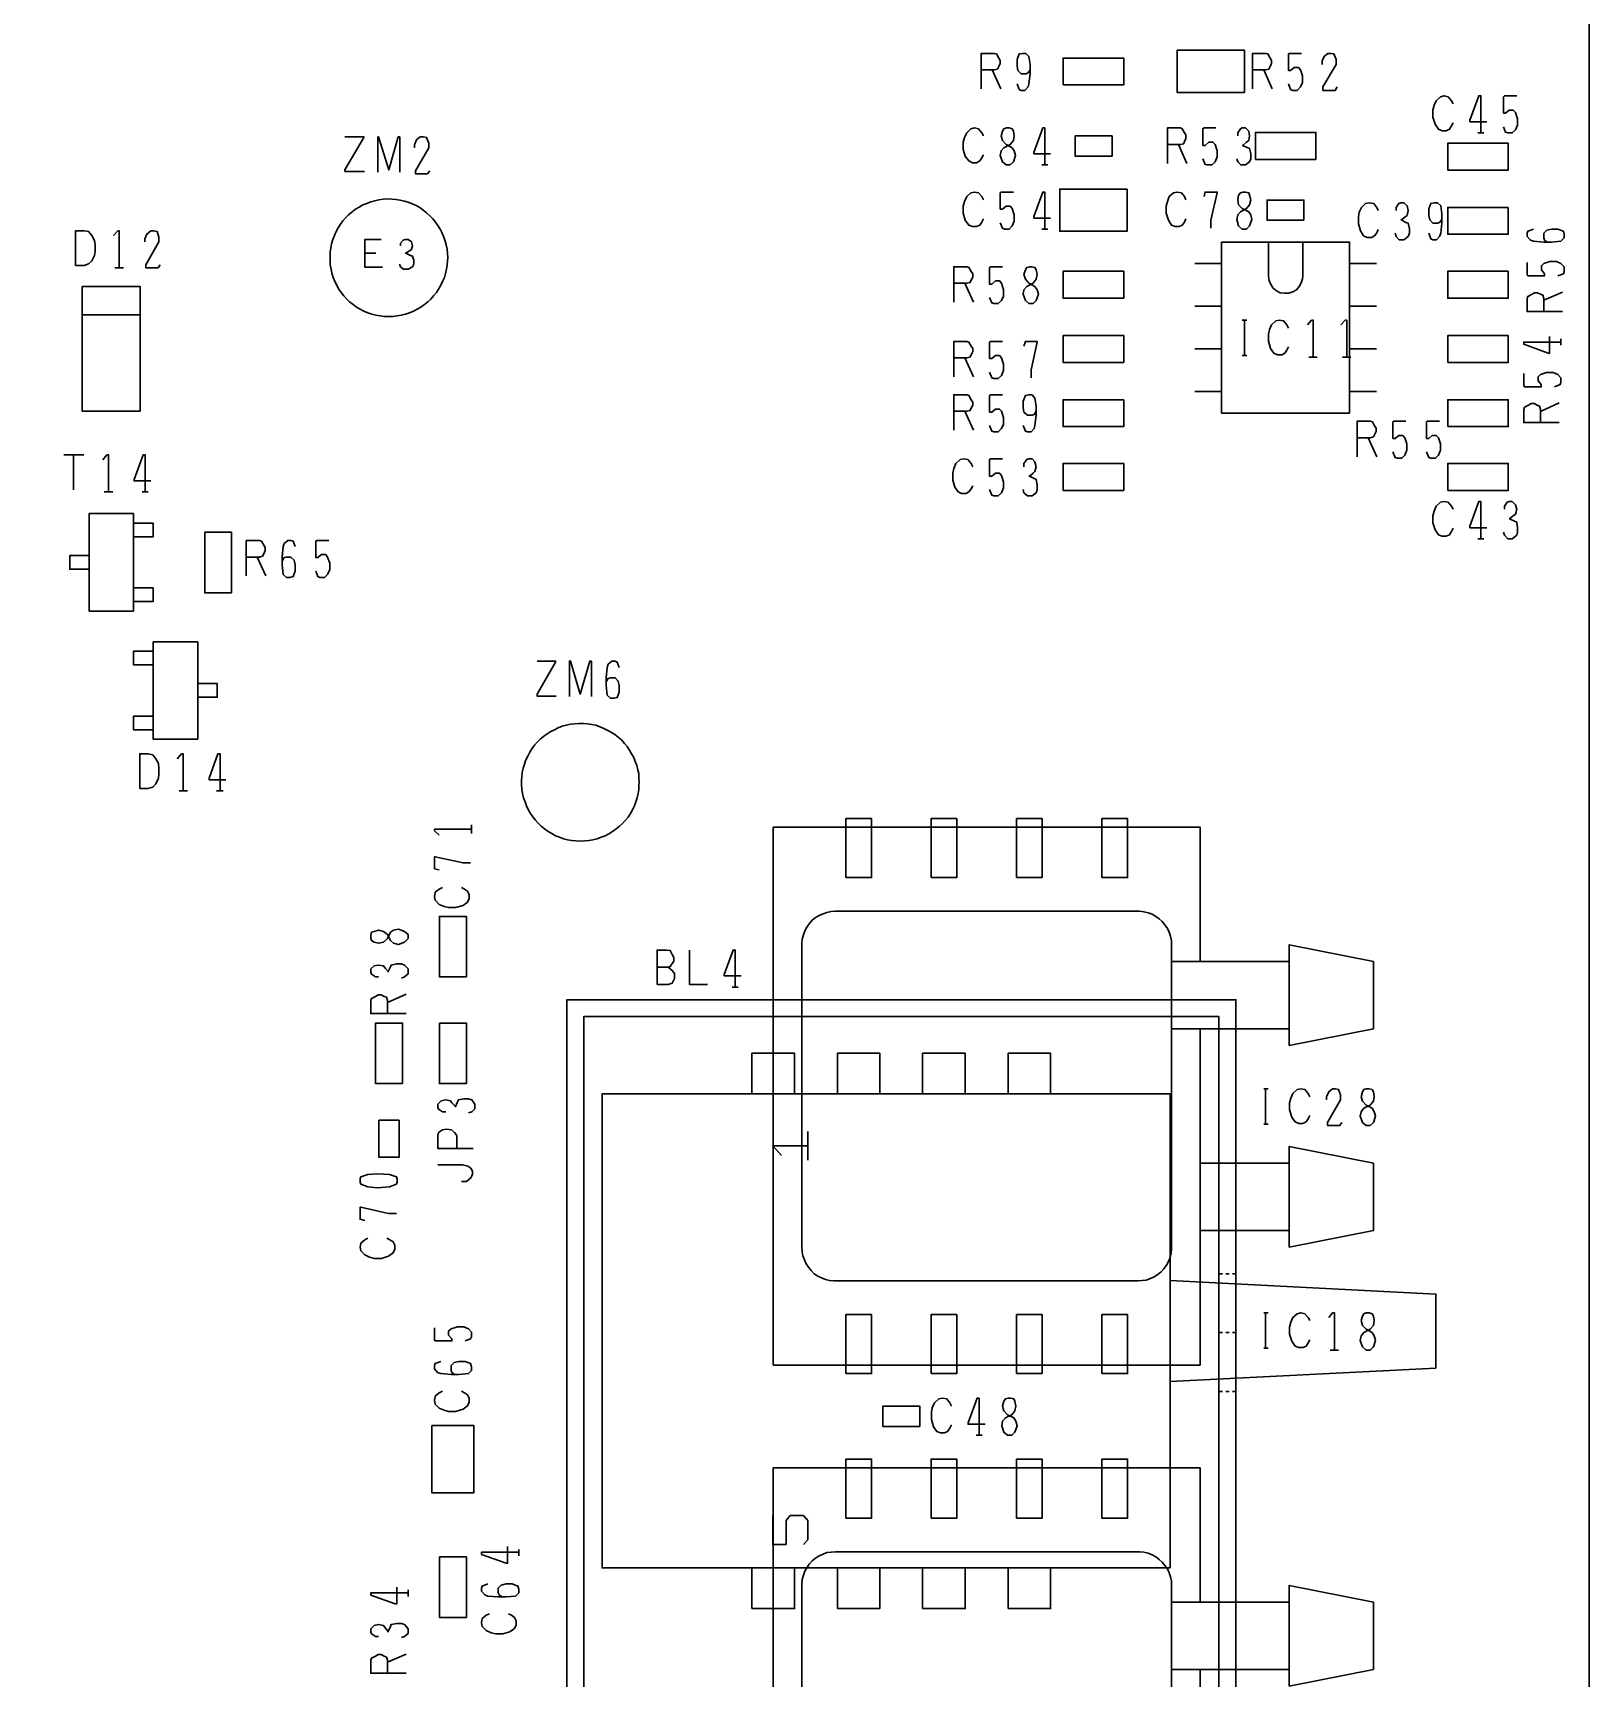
# Model space of a CAD drawing. Header units: millimetres. Extents: x 0 to 1189, y 35 to 806.
# Drawn here: x 757.1 to 884.5, y 481.6 to 616.2 of the extents above; entities that cross this region are included whole.
import ezdxf

# ---------------------------------------------------------------- set-up
doc = ezdxf.new("R2010")
doc.units = ezdxf.units.MM
doc.layers.add('Pen 1', color=7, linetype='Continuous')

msp = doc.modelspace()

# ---------------------------------------------------------------- linework, layer by layer
at = {"layer": 'Pen 1', "color": 7, "lineweight": 30}
for p, q in [((835.62, 613.15), (836.33, 611.6)), ((857.83, 613.15), (858.53, 611.6)), ((850.85, 607.05), (851.53, 605.5)), ((875.35, 608), (875.85, 608)), ((839.67, 605.38), (840.17, 605.38)), ((839.67, 600.12), (840.17, 600.12)), ((784.3, 598.15), (785.2, 598.15)), ((763.85, 596.95), (764.55, 596.95)), ((852.2, 597.3), (854.38, 597.3)), ((867.05, 597.3), (864.85, 597.3)), ((833.38, 595.7), (834.08, 594.15)), ((880.75, 594.3), (882.28, 594.97)), ((852.2, 593.83), (854.38, 593.83)), ((867.05, 593.83), (864.85, 593.83)), ((765.92, 593.12), (761.17, 593.12)), ((856.08, 592.67), (856.45, 592.67)), ((856.25, 592.67), (856.25, 589.78)), ((882.15, 590.62), (882.15, 591.15)), ((833.38, 589.58), (834.08, 588.03)), ((852.2, 590.33), (854.38, 590.33)), ((856.08, 589.78), (856.45, 589.78)), ((861.53, 589.65), (862.2, 589.65)), ((864.28, 589.65), (864.95, 589.65)), ((867.05, 590.33), (864.85, 590.33)), ((852.2, 586.83), (854.38, 586.83)), ((867.05, 586.83), (864.85, 586.83)), ((880.47, 585.2), (882, 585.9)), ((833.38, 585.22), (834.08, 583.67)), ((866.38, 583.05), (867.08, 581.5)), ((759.67, 581.65), (761.3, 581.65)), ((760.45, 581.65), (760.45, 578.8)), ((762.97, 578.62), (763.67, 578.62)), ((766.08, 578.62), (766.58, 578.62)), ((875.35, 574.8), (875.85, 574.8)), ((775.5, 573.3), (776.2, 571.75)), ((769.1, 554.17), (769.78, 554.17)), ((772.17, 554.17), (772.7, 554.17)), ((793.03, 550.67), (793.03, 551.38)), ((852.62, 540.2), (852.62, 551.2)), ((786.15, 536.85), (787.67, 537.53)), ((814.35, 538.12), (814.85, 538.12)), ((857.83, 529.8), (858.2, 529.8)), ((857.97, 529.8), (857.97, 526.9)), ((820.53, 523.95), (820.53, 526.3)), ((857.83, 526.9), (858.2, 526.9)), ((854.17, 514.65), (854.45, 514.65)), ((854.72, 514.65), (855, 514.65)), ((855.28, 514.65), (855.55, 514.65)), ((857.83, 511.48), (858.2, 511.48)), ((857.97, 511.48), (857.97, 508.58)), ((854.17, 509.85), (854.45, 509.85)), ((854.72, 509.85), (855, 509.85)), ((855.28, 509.85), (855.55, 509.85)), ((857.83, 508.58), (858.2, 508.58)), ((863.28, 508.42), (863.95, 508.42)), ((854.17, 505.02), (854.45, 505.02)), ((854.72, 505.02), (855, 505.02)), ((855.28, 505.02), (855.55, 505.02)), ((834.3, 501.45), (834.8, 501.45)), ((852.62, 487.8), (852.62, 498.8)), ((796.88, 491.6), (796.88, 492.12)), ((787.83, 488.27), (787.83, 488.8)), ((786.15, 482.88), (787.67, 483.55))]:
    msp.add_line(p, q, dxfattribs=at)
for points in [[(521.4, 319.98), (521.4, 375), (361.88, 375), (361.88, 652.78), (884.45, 652.78), (884.45, 375), (789.55, 375), (789.55, 319.98), (521.4, 319.98)], [(834.72, 611.6), (834.72, 614.5), (835.8, 614.5), (835.97, 614.45), (836.15, 614.12), (836.28, 613.92), (836.28, 613.67), (836.15, 613.42), (836.05, 613.22), (835.8, 613.15), (834.72, 613.15)], [(838.72, 613.15), (838.55, 612.9), (838.38, 612.83), (838, 612.83), (837.72, 613.1), (837.65, 613.47), (837.65, 614), (837.83, 614.45), (838.12, 614.5), (838.38, 614.5), (838.62, 614.25), (838.72, 613.6), (838.72, 612.83), (838.62, 612), (838.55, 611.75), (838.3, 611.47), (838, 611.47), (837.83, 611.55), (837.65, 612)], [(841.42, 611.92), (846.38, 611.92), (846.38, 614.12), (841.42, 614.12), (841.42, 611.92)], [(856.25, 614.75), (850.75, 614.75), (850.75, 611.3), (856.25, 611.3), (856.25, 614.75)], [(856.92, 611.6), (856.92, 614.5), (858, 614.5), (858.17, 614.45), (858.35, 614.12), (858.47, 613.92), (858.47, 613.67), (858.35, 613.42), (858.25, 613.22), (858, 613.15), (856.92, 613.15)], [(860.92, 614.5), (859.92, 614.5), (859.85, 614.45), (859.85, 613.1), (860.03, 613.1), (860.33, 613.35), (860.67, 613.35), (860.83, 613.15), (861, 612.65), (861, 612.12), (860.83, 611.75), (860.58, 611.47), (860.2, 611.47), (860.03, 611.55), (859.85, 612)], [(862.6, 613.6), (862.6, 613.88), (862.78, 614.25), (863.08, 614.5), (863.33, 614.5), (863.58, 614.45), (863.75, 614), (863.75, 613.6), (862.67, 611.75), (862.67, 611.47), (863.67, 611.47), (863.85, 611.75)], [(873.33, 610.38), (873.2, 610.62), (872.92, 610.95), (872.6, 611.03), (872.28, 610.95), (871.95, 610.62), (871.78, 610.25), (871.67, 609.85), (871.67, 609.28), (871.85, 608.7), (872.12, 608.3), (872.42, 608.17), (872.75, 608.17), (873.03, 608.3), (873.2, 608.58), (873.33, 608.83)], [(876.08, 608.9), (874.7, 608.9), (874.7, 609.03), (875.42, 611.03), (875.6, 611.03), (875.6, 608)], [(878.53, 611.03), (877.53, 611.03), (877.45, 610.95), (877.45, 609.6), (877.62, 609.6), (877.92, 609.85), (878.25, 609.85), (878.42, 609.67), (878.6, 609.15), (878.6, 608.62), (878.42, 608.25), (878.17, 608), (877.8, 608), (877.62, 608.05), (877.45, 608.5)], [(834.9, 607.75), (834.78, 608), (834.5, 608.33), (834.17, 608.4), (833.88, 608.33), (833.53, 608), (833.35, 607.62), (833.25, 607.25), (833.25, 606.65), (833.42, 606.08), (833.7, 605.7), (834, 605.55), (834.33, 605.55), (834.6, 605.7), (834.78, 605.95), (834.9, 606.2)], [(836.78, 608.4), (837, 608.4), (837.25, 608.33), (837.35, 608.15), (837.42, 607.75), (837.35, 607.38), (837.08, 607.05), (836.58, 606.78), (836.35, 606.53), (836.28, 606.15), (836.45, 605.62), (836.75, 605.38), (837.08, 605.38), (837.35, 605.62), (837.53, 606.15), (837.42, 606.53), (837.25, 606.78), (836.75, 607.05), (836.45, 607.38), (836.35, 607.75), (836.45, 608.15), (836.58, 608.33), (836.78, 608.4)], [(840.4, 606.28), (839.03, 606.28), (839.03, 606.4), (839.75, 608.4), (839.92, 608.4), (839.92, 605.38)], [(849.95, 605.5), (849.95, 608.4), (851.03, 608.4), (851.17, 608.33), (851.35, 608), (851.47, 607.83), (851.47, 607.55), (851.35, 607.3), (851.28, 607.1), (851.03, 607.05), (849.95, 607.05)], [(853.92, 608.4), (852.95, 608.4), (852.85, 608.33), (852.85, 606.97), (853.03, 606.97), (853.33, 607.25), (853.67, 607.25), (853.85, 607.05), (854.03, 606.53), (854.03, 606.03), (853.85, 605.62), (853.6, 605.38), (853.2, 605.38), (853.03, 605.42), (852.85, 605.88)], [(855.7, 607.75), (855.7, 608), (855.92, 608.33), (856.08, 608.4), (856.35, 608.4), (856.6, 608.15), (856.67, 607.75), (856.6, 607.38), (856.42, 607.25), (856.12, 606.97), (856.08, 606.97)], [(782.67, 607.67), (784.22, 607.67), (784.22, 607.62), (782.67, 604.97), (782.67, 604.85), (784.28, 604.85)], [(785.35, 604.78), (785.35, 607.67), (785.42, 607.67), (786.25, 604.97), (787.03, 607.67), (787.15, 607.67), (787.15, 604.78)], [(788.35, 606.78), (788.35, 607.03), (788.53, 607.42), (788.83, 607.67), (789.1, 607.67), (789.35, 607.62), (789.53, 607.15), (789.53, 606.78), (788.45, 604.9), (788.45, 604.65), (789.42, 604.65), (789.6, 604.9)], [(845.42, 606.1), (845.42, 607.75), (842.4, 607.75), (842.4, 606.1), (845.42, 606.1)], [(857.15, 605.83), (862.1, 605.83), (862.1, 608.03), (857.15, 608.03), (857.15, 605.83)], [(872.88, 604.95), (877.83, 604.95), (877.83, 607.15), (872.88, 607.15), (872.88, 604.95)], [(856.12, 606.97), (856.53, 606.78), (856.67, 606.72), (856.78, 606.28), (856.78, 605.88), (856.67, 605.62), (856.35, 605.38), (855.95, 605.38), (855.7, 605.62), (855.62, 605.88)], [(834.9, 602.53), (834.78, 602.78), (834.5, 603.1), (834.17, 603.15), (833.88, 603.1), (833.53, 602.78), (833.35, 602.38), (833.25, 602), (833.25, 601.42), (833.42, 600.85), (833.7, 600.45), (834, 600.33), (834.33, 600.33), (834.6, 600.45), (834.78, 600.7), (834.9, 600.97)], [(837.35, 603.15), (836.35, 603.15), (836.28, 603.1), (836.28, 601.75), (836.45, 601.75), (836.75, 602), (837.08, 602), (837.25, 601.8), (837.42, 601.3), (837.42, 600.78), (837.25, 600.38), (837, 600.12), (836.62, 600.12), (836.45, 600.2), (836.28, 600.65)], [(840.4, 601.03), (839.03, 601.03), (839.03, 601.15), (839.75, 603.15), (839.92, 603.15), (839.92, 600.12)], [(846.65, 603.4), (841.15, 603.4), (841.15, 599.95), (846.65, 599.95), (846.65, 603.4)], [(851.47, 602.53), (851.35, 602.78), (851.1, 603.1), (850.75, 603.15), (850.45, 603.1), (850.1, 602.78), (849.95, 602.38), (849.85, 602), (849.85, 601.42), (850.03, 600.85), (850.28, 600.45), (850.58, 600.33), (850.92, 600.33), (851.17, 600.45), (851.35, 600.7), (851.47, 600.97)], [(852.95, 602.78), (853.03, 603.15), (854.03, 603.15), (854.03, 603.1), (853.5, 600.85), (853.5, 600.2)], [(856.12, 603.15), (856.35, 603.15), (856.6, 603.1), (856.67, 602.9), (856.78, 602.53), (856.67, 602.12), (856.42, 601.8), (855.92, 601.55), (855.7, 601.3), (855.62, 600.9), (855.78, 600.38), (856.08, 600.12), (856.42, 600.12), (856.67, 600.38), (856.85, 600.9), (856.78, 601.3), (856.6, 601.55), (856.08, 601.8), (855.78, 602.12), (855.7, 602.53), (855.78, 602.9), (855.92, 603.1), (856.12, 603.15)], [(791.08, 597.78), (791.05, 598.12), (791.03, 598.47), (790.95, 598.83), (790.88, 599.15), (790.75, 599.47), (790.62, 599.8), (790.45, 600.12), (790.28, 600.42), (790.08, 600.7), (789.85, 600.97), (789.62, 601.22), (789.35, 601.45), (789.08, 601.67), (788.8, 601.88), (788.5, 602.05), (788.17, 602.2), (787.85, 602.33), (787.53, 602.42), (787.17, 602.5), (786.83, 602.55), (786.5, 602.58), (786.15, 602.6), (785.8, 602.58), (785.45, 602.53), (785.1, 602.45), (784.78, 602.35), (784.45, 602.22), (784.12, 602.1), (783.83, 601.92), (783.53, 601.75), (783.25, 601.53), (782.97, 601.3), (782.72, 601.05), (782.5, 600.8), (782.3, 600.53), (782.1, 600.22), (781.95, 599.92), (781.8, 599.6), (781.67, 599.28), (781.58, 598.92), (781.5, 598.6), (781.45, 598.25), (781.45, 597.9), (781.45, 597.55), (781.47, 597.2), (781.53, 596.85), (781.6, 596.53), (781.7, 596.17), (781.85, 595.85), (782, 595.55), (782.15, 595.25), (782.35, 594.95), (782.58, 594.67), (782.8, 594.42), (783.05, 594.17), (783.33, 593.95), (783.6, 593.75), (783.9, 593.58), (784.22, 593.42), (784.55, 593.28), (784.88, 593.17), (785.2, 593.08), (785.55, 593.03), (785.9, 592.97), (786.25, 592.97), (786.6, 592.97), (786.95, 593.03), (787.28, 593.08), (787.62, 593.17), (787.95, 593.28), (788.28, 593.4), (788.58, 593.58), (788.88, 593.75), (789.17, 593.95), (789.45, 594.17), (789.7, 594.4), (789.92, 594.67), (790.15, 594.95), (790.33, 595.22), (790.5, 595.53), (790.65, 595.85), (790.8, 596.17), (790.9, 596.5), (790.97, 596.85), (791.03, 597.2), (791.05, 597.53), (791.08, 597.78)], [(861.12, 600.85), (861.12, 602.5), (858.1, 602.5), (858.1, 600.85), (861.12, 600.85)], [(867.2, 601.65), (867.08, 601.9), (866.83, 602.22), (866.47, 602.28), (866.17, 602.22), (865.83, 601.9), (865.65, 601.5), (865.58, 601.12), (865.58, 600.55), (865.75, 599.97), (866, 599.58), (866.3, 599.45), (866.65, 599.45), (866.9, 599.58), (867.08, 599.83), (867.2, 600.1)], [(868.67, 601.65), (868.67, 601.9), (868.88, 602.22), (869.05, 602.28), (869.3, 602.28), (869.58, 602.03), (869.65, 601.65), (869.58, 601.25), (869.4, 601.12), (869.1, 600.88), (869.05, 600.88)], [(872.4, 600.92), (872.22, 600.67), (872.05, 600.6), (871.67, 600.6), (871.42, 600.88), (871.33, 601.25), (871.33, 601.78), (871.5, 602.22), (871.8, 602.28), (872.05, 602.28), (872.33, 602.03), (872.4, 601.38), (872.4, 600.6), (872.33, 599.78), (872.22, 599.53), (871.97, 599.25), (871.67, 599.25), (871.5, 599.33), (871.33, 599.78)], [(877.83, 601.9), (872.88, 601.9), (872.88, 599.7), (877.83, 599.7), (877.83, 601.9)], [(869.1, 600.88), (869.47, 600.67), (869.65, 600.6), (869.75, 600.15), (869.75, 599.78), (869.65, 599.53), (869.3, 599.25), (868.92, 599.25), (868.67, 599.53), (868.58, 599.78)], [(760.62, 597.15), (760.62, 599.97), (761.33, 599.97), (761.7, 599.92), (761.95, 599.6), (762.17, 599.2), (762.22, 598.83), (762.22, 598.3), (762.17, 597.97), (761.95, 597.53), (761.7, 597.28), (761.33, 597.15), (760.62, 597.15)], [(763.72, 599.6), (764.08, 599.97), (764.2, 599.97), (764.2, 596.95)], [(766.3, 599.08), (766.3, 599.33), (766.47, 599.72), (766.78, 599.97), (767.03, 599.97), (767.3, 599.92), (767.45, 599.47), (767.45, 599.08), (766.38, 597.2), (766.38, 596.95), (767.38, 596.95), (767.55, 597.2)], [(785.62, 599.28), (784.3, 599.28), (784.3, 597), (785.75, 597)], [(787.22, 598.75), (787.22, 598.97), (787.42, 599.22), (787.6, 599.28), (787.85, 599.28), (788.12, 599.08), (788.2, 598.75), (788.12, 598.45), (787.95, 598.35), (787.65, 598.15), (787.6, 598.15)], [(864.85, 585.08), (864.85, 599.05), (854.38, 599.05), (854.38, 585.08), (864.85, 585.08)], [(858.22, 599.05), (858.22, 596.25), (858.28, 595.92), (858.4, 595.6), (858.6, 595.3), (858.88, 595.08), (859.17, 594.92), (859.53, 594.88), (859.88, 594.88), (860.2, 595), (860.5, 595.17), (860.72, 595.42), (860.9, 595.72), (861, 596.05), (861.03, 596.28), (861.03, 596.25), (861.03, 599.05), (858.22, 599.05)], [(879.9, 600.12), (879.45, 599.95), (879.38, 599.8), (879.38, 599.53), (879.65, 599.22), (879.9, 599.15), (880.75, 599.05), (881.38, 599.05), (882.15, 599.15), (882.42, 599.4), (882.42, 599.7), (882.35, 599.95), (881.9, 600.12), (881.38, 600.12), (881, 600.05), (880.75, 599.8), (880.75, 599.4), (880.8, 599.22), (881.05, 599.05)], [(787.65, 598.15), (788.03, 597.97), (788.2, 597.92), (788.3, 597.58), (788.3, 597.25), (788.2, 597.05), (787.85, 596.85), (787.47, 596.85), (787.22, 597.05), (787.12, 597.25)], [(832.47, 594.15), (832.47, 597.05), (833.55, 597.05), (833.72, 596.97), (833.9, 596.65), (834.03, 596.47), (834.03, 596.2), (833.9, 595.95), (833.8, 595.75), (833.55, 595.7), (832.47, 595.7)], [(836.47, 597.05), (835.47, 597.05), (835.4, 596.97), (835.4, 595.62), (835.58, 595.62), (835.88, 595.88), (836.22, 595.88), (836.38, 595.7), (836.55, 595.17), (836.55, 594.65), (836.38, 594.28), (836.12, 594.03), (835.75, 594.03), (835.58, 594.08), (835.4, 594.53)], [(838.67, 597.05), (838.88, 597.05), (839.12, 596.97), (839.22, 596.8), (839.3, 596.4), (839.22, 596.03), (838.97, 595.7), (838.45, 595.42), (838.22, 595.17), (838.15, 594.8), (838.33, 594.28), (838.62, 594.03), (838.97, 594.03), (839.22, 594.28), (839.4, 594.8), (839.3, 595.17), (839.12, 595.42), (838.62, 595.7), (838.33, 596.03), (838.22, 596.4), (838.33, 596.8), (838.45, 596.97), (838.67, 597.05)], [(846.38, 596.67), (841.42, 596.67), (841.42, 594.47), (846.38, 594.47), (846.38, 596.67)], [(877.83, 596.67), (872.88, 596.67), (872.88, 594.47), (877.83, 594.47), (877.83, 596.67)], [(879.38, 597.38), (879.38, 596.4), (879.45, 596.3), (880.8, 596.3), (880.8, 596.47), (880.55, 596.78), (880.55, 597.12), (880.75, 597.3), (881.25, 597.47), (881.78, 597.47), (882.15, 597.3), (882.42, 597.05), (882.42, 596.65), (882.35, 596.47), (881.9, 596.3)], [(765.92, 585.22), (765.92, 595.42), (761.17, 595.42), (761.17, 585.22), (765.92, 585.22)], [(882.28, 593.38), (879.38, 593.38), (879.38, 594.45), (879.45, 594.62), (879.78, 594.8), (879.97, 594.92), (880.22, 594.92), (880.47, 594.8), (880.67, 594.72), (880.75, 594.45), (880.75, 593.38)], [(859.85, 592.03), (859.72, 592.3), (859.45, 592.62), (859.12, 592.67), (858.83, 592.62), (858.47, 592.3), (858.3, 591.9), (858.22, 591.53), (858.22, 590.95), (858.38, 590.35), (858.65, 589.97), (858.95, 589.85), (859.3, 589.85), (859.55, 589.97), (859.72, 590.22), (859.85, 590.5)], [(861.4, 592.3), (861.75, 592.67), (861.88, 592.67), (861.88, 589.65)], [(864.15, 592.3), (864.5, 592.67), (864.62, 592.67), (864.62, 589.65)], [(832.47, 588.03), (832.47, 590.92), (833.55, 590.92), (833.72, 590.88), (833.9, 590.55), (834.03, 590.35), (834.03, 590.1), (833.9, 589.83), (833.8, 589.65), (833.55, 589.58), (832.47, 589.58)], [(836.47, 590.92), (835.47, 590.92), (835.4, 590.88), (835.4, 589.53), (835.58, 589.53), (835.88, 589.78), (836.22, 589.78), (836.38, 589.58), (836.55, 589.08), (836.55, 588.55), (836.38, 588.15), (836.12, 587.9), (835.75, 587.9), (835.58, 587.97), (835.4, 588.42)], [(838.22, 590.55), (838.33, 590.92), (839.3, 590.92), (839.3, 590.88), (838.8, 588.62), (838.8, 587.97)], [(846.38, 591.42), (841.42, 591.42), (841.42, 589.22), (846.38, 589.22), (846.38, 591.42)], [(872.88, 589.22), (877.83, 589.22), (877.83, 591.42), (872.88, 591.42), (872.88, 589.22)], [(881.22, 591.35), (881.22, 589.97), (881.1, 589.97), (879.1, 590.7), (879.1, 590.88), (882.15, 590.88)], [(879.1, 588.3), (879.1, 587.33), (879.17, 587.22), (880.53, 587.22), (880.53, 587.4), (880.28, 587.7), (880.28, 588.05), (880.47, 588.22), (880.97, 588.4), (881.5, 588.4), (881.88, 588.22), (882.15, 587.95), (882.15, 587.58), (882.08, 587.4), (881.62, 587.22)], [(832.47, 583.67), (832.47, 586.58), (833.55, 586.58), (833.72, 586.5), (833.9, 586.17), (834.03, 585.97), (834.03, 585.72), (833.9, 585.47), (833.8, 585.28), (833.55, 585.22), (832.47, 585.22)], [(836.47, 586.58), (835.47, 586.58), (835.4, 586.5), (835.4, 585.15), (835.58, 585.15), (835.88, 585.4), (836.22, 585.4), (836.38, 585.22), (836.55, 584.7), (836.55, 584.17), (836.38, 583.8), (836.12, 583.53), (835.75, 583.53), (835.58, 583.6), (835.4, 584.05)], [(839.22, 585.22), (839.05, 584.95), (838.88, 584.9), (838.5, 584.9), (838.22, 585.15), (838.15, 585.53), (838.15, 586.05), (838.33, 586.5), (838.62, 586.58), (838.88, 586.58), (839.12, 586.3), (839.22, 585.67), (839.22, 584.9), (839.12, 584.05), (839.05, 583.8), (838.8, 583.53), (838.5, 583.53), (838.33, 583.6), (838.15, 584.05)], [(846.38, 586.17), (841.42, 586.17), (841.42, 583.97), (846.38, 583.97), (846.38, 586.17)], [(872.88, 583.97), (877.83, 583.97), (877.83, 586.17), (872.88, 586.17), (872.88, 583.97)], [(882, 584.3), (879.1, 584.3), (879.1, 585.38), (879.17, 585.55), (879.5, 585.72), (879.7, 585.85), (879.95, 585.85), (880.2, 585.72), (880.4, 585.65), (880.47, 585.38), (880.47, 584.3)], [(865.47, 581.5), (865.47, 584.4), (866.55, 584.4), (866.72, 584.35), (866.9, 584.03), (867.03, 583.83), (867.03, 583.58), (866.9, 583.3), (866.8, 583.12), (866.55, 583.05), (865.47, 583.05)], [(869.47, 584.4), (868.47, 584.4), (868.4, 584.35), (868.4, 583), (868.58, 583), (868.88, 583.25), (869.2, 583.25), (869.38, 583.05), (869.55, 582.55), (869.55, 582.03), (869.38, 581.62), (869.12, 581.38), (868.75, 581.38), (868.58, 581.45), (868.4, 581.9)], [(872.22, 584.4), (871.22, 584.4), (871.15, 584.35), (871.15, 583), (871.33, 583), (871.62, 583.25), (871.95, 583.25), (872.12, 583.05), (872.3, 582.55), (872.3, 582.03), (872.12, 581.62), (871.88, 581.38), (871.5, 581.38), (871.33, 581.45), (871.15, 581.9)], [(762.85, 581.25), (763.2, 581.65), (763.33, 581.65), (763.33, 578.62)], [(766.8, 579.53), (765.42, 579.53), (765.42, 579.65), (766.15, 581.65), (766.33, 581.65), (766.33, 578.62)], [(834.03, 580.67), (833.9, 580.95), (833.62, 581.28), (833.3, 581.33), (833, 581.28), (832.65, 580.95), (832.47, 580.55), (832.4, 580.17), (832.4, 579.58), (832.55, 579), (832.83, 578.62), (833.12, 578.5), (833.47, 578.5), (833.72, 578.62), (833.9, 578.88), (834.03, 579.12)], [(836.47, 581.33), (835.47, 581.33), (835.4, 581.28), (835.4, 579.9), (835.58, 579.9), (835.88, 580.17), (836.22, 580.17), (836.38, 579.97), (836.55, 579.45), (836.55, 578.95), (836.38, 578.55), (836.12, 578.3), (835.75, 578.3), (835.58, 578.35), (835.4, 578.83)], [(838.22, 580.67), (838.22, 580.95), (838.45, 581.28), (838.62, 581.33), (838.88, 581.33), (839.12, 581.08), (839.22, 580.67), (839.12, 580.3), (838.97, 580.17), (838.67, 579.9), (838.62, 579.9)], [(846.38, 580.95), (841.42, 580.95), (841.42, 578.75), (846.38, 578.75), (846.38, 580.95)], [(872.88, 578.75), (877.83, 578.75), (877.83, 580.95), (872.88, 580.95), (872.88, 578.75)], [(838.67, 579.9), (839.05, 579.72), (839.22, 579.65), (839.3, 579.2), (839.3, 578.83), (839.22, 578.55), (838.88, 578.3), (838.5, 578.3), (838.22, 578.55), (838.15, 578.83)], [(873.33, 577.2), (873.2, 577.45), (872.92, 577.78), (872.6, 577.83), (872.28, 577.78), (871.95, 577.45), (871.78, 577.05), (871.67, 576.67), (871.67, 576.1), (871.85, 575.53), (872.12, 575.12), (872.42, 575), (872.75, 575), (873.03, 575.12), (873.2, 575.38), (873.33, 575.65)], [(876.08, 575.7), (874.7, 575.7), (874.7, 575.83), (875.42, 577.83), (875.6, 577.83), (875.6, 574.8)], [(877.53, 577.2), (877.53, 577.45), (877.75, 577.78), (877.92, 577.83), (878.17, 577.83), (878.42, 577.58), (878.53, 577.2), (878.42, 576.8), (878.25, 576.67), (877.95, 576.42), (877.92, 576.42)], [(765.38, 568.88), (765.38, 576.85), (761.75, 576.85), (761.75, 568.88), (765.38, 568.88)], [(765.38, 576.08), (766.97, 576.08), (766.97, 574.95), (765.38, 574.95)], [(877.95, 576.42), (878.35, 576.22), (878.53, 576.15), (878.6, 575.7), (878.6, 575.33), (878.53, 575.08), (878.17, 574.8), (877.8, 574.8), (877.53, 575.08), (877.45, 575.33)], [(773.4, 570.38), (773.4, 575.33), (771.2, 575.33), (771.2, 570.38), (773.4, 570.38)], [(761.75, 572.3), (760.15, 572.3), (760.15, 573.42), (761.75, 573.42)], [(774.6, 571.75), (774.6, 574.65), (775.67, 574.65), (775.85, 574.6), (776.03, 574.28), (776.15, 574.08), (776.15, 573.83), (776.03, 573.55), (775.92, 573.38), (775.67, 573.3), (774.6, 573.3)], [(778.6, 574.15), (778.42, 574.6), (778.25, 574.65), (778, 574.65), (777.7, 574.4), (777.6, 574.15), (777.53, 573.3), (777.53, 572.65), (777.6, 571.88), (777.88, 571.62), (778.17, 571.62), (778.42, 571.7), (778.6, 572.15), (778.6, 572.65), (778.5, 573.05), (778.25, 573.3), (777.88, 573.3), (777.7, 573.25), (777.53, 572.97)], [(781.35, 574.65), (780.35, 574.65), (780.28, 574.6), (780.28, 573.25), (780.45, 573.25), (780.75, 573.5), (781.1, 573.5), (781.25, 573.3), (781.42, 572.8), (781.42, 572.28), (781.25, 571.88), (781, 571.62), (780.62, 571.62), (780.45, 571.7), (780.28, 572.15)], [(765.38, 570.78), (766.97, 570.78), (766.97, 569.65), (765.38, 569.65)], [(766.97, 564.47), (765.38, 564.47), (765.38, 565.6), (766.97, 565.6)], [(766.97, 566.35), (766.97, 558.4), (770.62, 558.4), (770.62, 566.35), (766.97, 566.35)], [(798.38, 564.78), (799.9, 564.78), (799.9, 564.7), (798.38, 562.08), (798.38, 561.92), (799.95, 561.92)], [(801.03, 561.88), (801.03, 564.78), (801.12, 564.78), (801.92, 562.08), (802.7, 564.78), (802.83, 564.78), (802.83, 561.88)], [(805.1, 564.25), (804.95, 564.7), (804.78, 564.78), (804.5, 564.78), (804.2, 564.53), (804.12, 564.25), (804.03, 563.42), (804.03, 562.78), (804.12, 562), (804.38, 561.75), (804.67, 561.75), (804.95, 561.8), (805.1, 562.25), (805.1, 562.78), (805.03, 563.15), (804.78, 563.42), (804.38, 563.42), (804.2, 563.35), (804.03, 563.1)], [(770.62, 562.95), (772.22, 562.95), (772.22, 561.83), (770.62, 561.83)], [(766.97, 559.17), (765.38, 559.17), (765.38, 560.28), (766.97, 560.28)], [(806.75, 554.88), (806.72, 555.22), (806.7, 555.58), (806.62, 555.9), (806.55, 556.25), (806.42, 556.58), (806.3, 556.9), (806.12, 557.2), (805.95, 557.5), (805.75, 557.8), (805.53, 558.05), (805.3, 558.33), (805.03, 558.55), (804.75, 558.78), (804.47, 558.95), (804.17, 559.12), (803.85, 559.28), (803.53, 559.4), (803.2, 559.53), (802.85, 559.6), (802.5, 559.65), (802.17, 559.67), (801.83, 559.67), (801.47, 559.65), (801.12, 559.62), (800.78, 559.55), (800.45, 559.45), (800.12, 559.33), (799.8, 559.17), (799.5, 559.03), (799.2, 558.83), (798.92, 558.62), (798.65, 558.4), (798.4, 558.15), (798.17, 557.9), (797.97, 557.6), (797.78, 557.33), (797.62, 557), (797.47, 556.7), (797.35, 556.35), (797.25, 556.03), (797.17, 555.67), (797.15, 555.35), (797.12, 555), (797.12, 554.65), (797.15, 554.3), (797.2, 553.95), (797.28, 553.6), (797.4, 553.28), (797.53, 552.95), (797.67, 552.65), (797.85, 552.33), (798.03, 552.05), (798.25, 551.78), (798.47, 551.53), (798.72, 551.28), (799, 551.05), (799.28, 550.85), (799.58, 550.67), (799.9, 550.5), (800.22, 550.38), (800.55, 550.25), (800.88, 550.17), (801.22, 550.1), (801.58, 550.08), (801.92, 550.05), (802.28, 550.08), (802.62, 550.1), (802.95, 550.17), (803.3, 550.25), (803.62, 550.38), (803.95, 550.5), (804.25, 550.65), (804.55, 550.85), (804.85, 551.05), (805.12, 551.28), (805.38, 551.5), (805.6, 551.75), (805.83, 552.03), (806.03, 552.33), (806.2, 552.62), (806.35, 552.95), (806.47, 553.28), (806.58, 553.6), (806.65, 553.95), (806.7, 554.28), (806.72, 554.62), (806.75, 554.88)], [(765.88, 554.35), (765.88, 557.2), (766.55, 557.2), (766.95, 557.12), (767.2, 556.8), (767.42, 556.42), (767.45, 556.03), (767.45, 555.53), (767.42, 555.2), (767.2, 554.75), (766.95, 554.47), (766.55, 554.35), (765.88, 554.35)], [(768.95, 556.8), (769.3, 557.2), (769.42, 557.2), (769.42, 554.17)], [(772.92, 555.08), (771.55, 555.08), (771.55, 555.2), (772.28, 557.2), (772.45, 557.2), (772.45, 554.17)], [(823.65, 547.08), (823.65, 551.9), (825.75, 551.9), (825.75, 547.08), (823.65, 547.08)], [(830.62, 547.08), (830.62, 551.9), (832.72, 551.9), (832.72, 547.08), (830.62, 547.08)], [(837.62, 547.08), (837.62, 551.9), (839.7, 551.9), (839.7, 547.08), (837.62, 547.08)], [(844.6, 547.08), (844.6, 551.9), (846.7, 551.9), (846.7, 547.08), (844.6, 547.08)], [(790.38, 550.55), (790, 550.9), (790, 551.03), (793.03, 551.03)], [(852.62, 551.2), (817.7, 551.2), (817.7, 507.2), (852.62, 507.2), (852.62, 534.7)], [(790.38, 547.7), (790, 547.8), (790, 548.78), (790.05, 548.78), (792.33, 548.28), (792.95, 548.28)], [(790.65, 546.25), (790.38, 546.12), (790.05, 545.88), (790, 545.53), (790.05, 545.22), (790.38, 544.88), (790.78, 544.7), (791.15, 544.62), (791.72, 544.62), (792.33, 544.8), (792.7, 545.05), (792.83, 545.35), (792.83, 545.7), (792.7, 545.95), (792.45, 546.12), (792.2, 546.25)], [(792.6, 538.95), (792.6, 543.9), (790.4, 543.9), (790.4, 538.95), (792.6, 538.95)], [(850.3, 529.2), (850.3, 541.58), (850.28, 541.92), (850.2, 542.28), (850.1, 542.6), (849.95, 542.9), (849.75, 543.2), (849.53, 543.47), (849.28, 543.7), (849, 543.9), (848.7, 544.08), (848.38, 544.2), (848.03, 544.28), (847.67, 544.33), (847.55, 544.33), (822.8, 544.33), (822.45, 544.3), (822.1, 544.22), (821.78, 544.12), (821.45, 543.97), (821.15, 543.8), (820.9, 543.58), (820.65, 543.3), (820.45, 543.03), (820.3, 542.72), (820.17, 542.4), (820.08, 542.05), (820.05, 541.7), (820.05, 541.58), (820.05, 516.83), (820.08, 516.47), (820.12, 516.12), (820.25, 515.8), (820.4, 515.47), (820.58, 515.2), (820.8, 514.92), (821.05, 514.67), (821.35, 514.47), (821.65, 514.33), (821.97, 514.2), (822.3, 514.1), (822.65, 514.08), (822.8, 514.08), (847.55, 514.08), (847.9, 514.1), (848.22, 514.15), (848.58, 514.28), (848.88, 514.42), (849.17, 514.6), (849.45, 514.83), (849.67, 515.08), (849.88, 515.38), (850.05, 515.67), (850.17, 516), (850.25, 516.35), (850.3, 516.67), (850.3, 516.83), (850.3, 529.2)], [(784.78, 542.12), (784.78, 542.35), (784.85, 542.6), (785.05, 542.67), (785.42, 542.78), (785.83, 542.67), (786.15, 542.42), (786.4, 541.92), (786.65, 541.7), (787.05, 541.6), (787.55, 541.78), (787.83, 542.08), (787.83, 542.42), (787.55, 542.67), (787.05, 542.85), (786.65, 542.78), (786.4, 542.6), (786.15, 542.08), (785.83, 541.78), (785.42, 541.7), (785.05, 541.78), (784.85, 541.92), (784.78, 542.12)], [(808.2, 538.33), (808.2, 541.15), (809, 541.15), (809.28, 541.1), (809.45, 540.78), (809.58, 540.53), (809.58, 540.25), (809.28, 539.8), (809.1, 539.75), (808.2, 539.75)], [(810.85, 541.15), (810.85, 538.33), (812.33, 538.33)], [(815.08, 539.03), (813.7, 539.03), (813.7, 539.15), (814.42, 541.15), (814.6, 541.15), (814.6, 538.12)], [(859.92, 533.33), (866.8, 534.7), (866.8, 540.2), (859.92, 541.58), (859.92, 533.33)], [(785.42, 538.95), (785.17, 538.95), (784.85, 539.17), (784.78, 539.33), (784.78, 539.6), (785.05, 539.85), (785.42, 539.92), (785.83, 539.85), (785.95, 539.67), (786.2, 539.38), (786.2, 539.33)], [(786.2, 539.38), (786.4, 539.78), (786.45, 539.92), (786.9, 540.03), (787.3, 540.03), (787.55, 539.92), (787.83, 539.6), (787.83, 539.2), (787.55, 538.95), (787.3, 538.85)], [(809.1, 539.75), (809.45, 539.47), (809.62, 539.22), (809.62, 538.83), (809.45, 538.45), (809.1, 538.33), (808.2, 538.33)], [(850.3, 540.2), (859.92, 540.2), (859.92, 534.7), (850.3, 534.7), (850.3, 540.2)], [(787.67, 535.95), (784.78, 535.95), (784.78, 537.03), (784.85, 537.17), (785.17, 537.35), (785.38, 537.47), (785.62, 537.47), (785.88, 537.35), (786.08, 537.28), (786.15, 537.03), (786.15, 535.95)], [(800.83, 378.1), (855.55, 378.1), (855.55, 537.08), (800.83, 537.08), (800.83, 378.1)], [(802.2, 379.48), (802.2, 535.7), (854.17, 535.7), (854.17, 379.48), (802.2, 379.48)], [(787.38, 530.22), (787.38, 535.17), (785.17, 535.17), (785.17, 530.22), (787.38, 530.22)], [(790.4, 535.17), (790.4, 530.22), (792.6, 530.22), (792.6, 535.17), (790.4, 535.17)], [(815.95, 532.7), (819.45, 532.7), (819.45, 529.38), (815.95, 529.38), (815.95, 532.7)], [(822.95, 532.7), (826.42, 532.7), (826.42, 529.38), (822.95, 529.38), (822.95, 532.7)], [(829.92, 532.7), (833.42, 532.7), (833.42, 529.38), (829.92, 529.38), (829.92, 532.7)], [(836.92, 532.7), (840.4, 532.7), (840.4, 529.38), (836.92, 529.38), (836.92, 532.7)], [(791.7, 528.35), (791.88, 528.72), (791.95, 528.9), (792.4, 528.97), (792.78, 528.97), (793.05, 528.9), (793.3, 528.55), (793.3, 528.17), (793.05, 527.9), (792.78, 527.83)], [(850.17, 490.6), (850.17, 529.38), (803.7, 529.38), (803.7, 490.6), (850.17, 490.6)], [(861.6, 529.15), (861.47, 529.42), (861.2, 529.75), (860.88, 529.8), (860.58, 529.75), (860.22, 529.42), (860.05, 529.03), (859.95, 528.65), (859.95, 528.08), (860.12, 527.47), (860.4, 527.1), (860.7, 526.97), (861.03, 526.97), (861.3, 527.1), (861.47, 527.35), (861.6, 527.62)], [(862.97, 528.9), (862.97, 529.15), (863.15, 529.55), (863.45, 529.8), (863.7, 529.8), (863.95, 529.75), (864.12, 529.3), (864.12, 528.9), (863.05, 527.03), (863.05, 526.78), (864.05, 526.78), (864.22, 527.03)], [(866.22, 529.8), (866.45, 529.8), (866.7, 529.75), (866.8, 529.55), (866.88, 529.15), (866.8, 528.78), (866.53, 528.45), (866.03, 528.2), (865.8, 527.92), (865.72, 527.55), (865.9, 527.03), (866.2, 526.78), (866.53, 526.78), (866.8, 527.03), (866.97, 527.55), (866.88, 527.92), (866.7, 528.2), (866.2, 528.45), (865.9, 528.78), (865.8, 529.15), (865.9, 529.55), (866.03, 529.75), (866.22, 529.8)], [(790.92, 527.9), (790.65, 527.9), (790.33, 528.12), (790.28, 528.3), (790.28, 528.55), (790.53, 528.8), (790.92, 528.9), (791.3, 528.8), (791.42, 528.65), (791.7, 528.35), (791.7, 528.3)], [(787.1, 527.22), (785.45, 527.22), (785.45, 524.2), (787.1, 524.2), (787.1, 527.22)], [(793.17, 524.9), (790.28, 524.9), (790.28, 525.97), (790.33, 526.22), (790.65, 526.45), (790.97, 526.5), (791.38, 526.45), (791.62, 526.22), (791.83, 525.97), (791.83, 524.9)], [(820.53, 525.12), (817.67, 525.12), (818.38, 524.35)], [(859.92, 516.83), (866.8, 518.2), (866.8, 523.7), (859.92, 525.08), (859.92, 516.83)], [(790.28, 523.58), (792.28, 523.58), (792.72, 523.47), (792.97, 523.3), (793.1, 523.05), (793.1, 522.8), (792.97, 522.5), (792.6, 522.22), (792.2, 522.22)], [(852.62, 518.2), (859.92, 518.2), (859.92, 523.7), (852.62, 523.7), (852.62, 518.2)], [(783.9, 522.42), (783.97, 522.6), (784.55, 522.78), (785.33, 522.85), (786.3, 522.78), (786.88, 522.6), (786.95, 522.42), (786.95, 522.17), (786.88, 522), (786.3, 521.78), (785.33, 521.7), (784.55, 521.78), (783.97, 522), (783.9, 522.17), (783.9, 522.42)], [(784.3, 519.03), (783.9, 519.12), (783.9, 520.1), (783.97, 520.1), (786.22, 519.6), (786.88, 519.6)], [(784.55, 517.58), (784.3, 517.45), (783.97, 517.17), (783.9, 516.85), (783.97, 516.55), (784.3, 516.2), (784.67, 516.03), (785.08, 515.92), (785.65, 515.92), (786.22, 516.1), (786.62, 516.38), (786.75, 516.67), (786.75, 517), (786.62, 517.28), (786.35, 517.45), (786.1, 517.58)], [(871.92, 506.95), (871.92, 513), (850.17, 514.1), (850.17, 505.85), (871.92, 506.95)], [(861.6, 510.83), (861.47, 511.08), (861.2, 511.4), (860.88, 511.48), (860.58, 511.4), (860.22, 511.08), (860.05, 510.7), (859.95, 510.3), (859.95, 509.73), (860.12, 509.15), (860.4, 508.75), (860.7, 508.62), (861.03, 508.62), (861.3, 508.75), (861.47, 509.02), (861.6, 509.27)], [(863.15, 511.08), (863.47, 511.48), (863.62, 511.48), (863.62, 508.42)], [(866.22, 511.48), (866.45, 511.48), (866.7, 511.4), (866.8, 511.2), (866.88, 510.83), (866.8, 510.42), (866.53, 510.12), (866.03, 509.85), (865.8, 509.6), (865.72, 509.2), (865.9, 508.7), (866.2, 508.42), (866.53, 508.42), (866.8, 508.7), (866.97, 509.2), (866.88, 509.6), (866.7, 509.85), (866.2, 510.12), (865.9, 510.42), (865.8, 510.83), (865.9, 511.2), (866.03, 511.4), (866.22, 511.48)], [(790, 510.25), (790, 509.25), (790.05, 509.17), (791.42, 509.17), (791.42, 509.35), (791.15, 509.65), (791.15, 509.98), (791.35, 510.15), (791.88, 510.33), (792.38, 510.33), (792.78, 510.15), (793.03, 509.9), (793.03, 509.5), (792.95, 509.35), (792.5, 509.17)], [(823.65, 506.5), (823.65, 511.33), (825.75, 511.33), (825.75, 506.5), (823.65, 506.5)], [(830.62, 506.5), (830.62, 511.33), (832.72, 511.33), (832.72, 506.5), (830.62, 506.5)], [(837.62, 506.5), (837.62, 511.33), (839.7, 511.33), (839.7, 506.5), (837.62, 506.5)], [(844.6, 506.5), (844.6, 511.33), (846.7, 511.33), (846.7, 506.5), (844.6, 506.5)], [(790.5, 507.5), (790.05, 507.33), (790, 507.15), (790, 506.9), (790.25, 506.6), (790.5, 506.5), (791.35, 506.42), (792, 506.42), (792.78, 506.5), (793.03, 506.75), (793.03, 507.05), (792.95, 507.33), (792.5, 507.5), (792, 507.5), (791.6, 507.4), (791.35, 507.15), (791.35, 506.75), (791.42, 506.6), (791.67, 506.42)], [(790.65, 505.05), (790.38, 504.92), (790.05, 504.65), (790, 504.3), (790.05, 504), (790.38, 503.67), (790.78, 503.5), (791.15, 503.4), (791.72, 503.4), (792.33, 503.58), (792.7, 503.85), (792.83, 504.15), (792.83, 504.48), (792.7, 504.75), (792.45, 504.92), (792.2, 505.05)], [(829.7, 502.17), (829.7, 503.83), (826.67, 503.83), (826.67, 502.17), (829.7, 502.17)], [(832.28, 503.83), (832.15, 504.1), (831.9, 504.42), (831.55, 504.48), (831.25, 504.42), (830.9, 504.1), (830.72, 503.7), (830.65, 503.33), (830.65, 502.75), (830.83, 502.15), (831.08, 501.77), (831.38, 501.65), (831.72, 501.65), (831.97, 501.77), (832.15, 502.02), (832.28, 502.3)], [(835.03, 502.35), (833.65, 502.35), (833.65, 502.48), (834.38, 504.48), (834.55, 504.48), (834.55, 501.45)], [(836.92, 504.48), (837.12, 504.48), (837.4, 504.42), (837.47, 504.23), (837.55, 503.83), (837.47, 503.45), (837.22, 503.12), (836.7, 502.88), (836.47, 502.6), (836.4, 502.23), (836.58, 501.7), (836.88, 501.45), (837.22, 501.45), (837.47, 501.7), (837.65, 502.23), (837.55, 502.6), (837.4, 502.88), (836.88, 503.12), (836.58, 503.45), (836.47, 503.83), (836.58, 504.23), (836.7, 504.42), (836.92, 504.48)], [(789.78, 502.25), (789.78, 496.75), (793.22, 496.75), (793.22, 502.25), (789.78, 502.25)], [(823.65, 494.67), (823.65, 499.5), (825.75, 499.5), (825.75, 494.67), (823.65, 494.67)], [(830.62, 494.67), (830.62, 499.5), (832.72, 499.5), (832.72, 494.67), (830.62, 494.67)], [(837.62, 494.67), (837.62, 499.5), (839.7, 499.5), (839.7, 494.67), (837.62, 494.67)], [(844.6, 494.67), (844.6, 499.5), (846.7, 499.5), (846.7, 494.67), (844.6, 494.67)], [(852.62, 498.8), (817.7, 498.8), (817.7, 454.8), (852.62, 454.8), (852.62, 482.3)], [(820.17, 492.52), (820.53, 492.9), (820.53, 494.48), (820.17, 494.88), (819.1, 494.88), (818.75, 494.48), (818.75, 492.52), (817.67, 492.52), (817.67, 494.88)], [(792.6, 486.55), (792.6, 491.5), (790.4, 491.5), (790.4, 486.55), (792.6, 486.55)], [(795.97, 492.35), (795.97, 490.98), (795.85, 490.98), (793.85, 491.7), (793.85, 491.88), (796.88, 491.88)], [(850.3, 476.8), (850.3, 489.17), (850.28, 489.52), (850.2, 489.88), (850.1, 490.2), (849.95, 490.52), (849.75, 490.8), (849.53, 491.08), (849.28, 491.3), (849, 491.52), (848.7, 491.67), (848.38, 491.8), (848.03, 491.88), (847.67, 491.92), (847.55, 491.92), (822.8, 491.92), (822.45, 491.9), (822.1, 491.85), (821.78, 491.73), (821.45, 491.58), (821.15, 491.4), (820.9, 491.17), (820.65, 490.92), (820.45, 490.62), (820.3, 490.33), (820.17, 490), (820.08, 489.65), (820.05, 489.3), (820.05, 489.17), (820.05, 464.42)], [(815.95, 487.27), (819.45, 487.27), (819.45, 490.6), (815.95, 490.6), (815.95, 487.27)], [(822.95, 487.27), (826.42, 487.27), (826.42, 490.6), (822.95, 490.6), (822.95, 487.27)], [(829.92, 487.27), (833.42, 487.27), (833.42, 490.6), (829.92, 490.6), (829.92, 487.27)], [(836.92, 487.27), (840.4, 487.27), (840.4, 490.6), (836.92, 490.6), (836.92, 487.27)], [(786.9, 489.02), (786.9, 487.65), (786.78, 487.65), (784.78, 488.38), (784.78, 488.55), (787.83, 488.55)], [(794.35, 489.3), (793.9, 489.12), (793.85, 488.95), (793.85, 488.7), (794.1, 488.4), (794.35, 488.3), (795.2, 488.23), (795.85, 488.23), (796.62, 488.3), (796.88, 488.55), (796.88, 488.85), (796.8, 489.12), (796.35, 489.3), (795.85, 489.3), (795.45, 489.2), (795.2, 488.95), (795.2, 488.55), (795.28, 488.4), (795.53, 488.23)], [(859.92, 480.92), (866.8, 482.3), (866.8, 487.8), (859.92, 489.17), (859.92, 480.92)], [(850.3, 487.8), (859.92, 487.8), (859.92, 482.3), (850.3, 482.3), (850.3, 487.8)], [(785.42, 484.98), (785.17, 484.98), (784.85, 485.2), (784.78, 485.35), (784.78, 485.62), (785.05, 485.88), (785.42, 485.98), (785.83, 485.88), (785.95, 485.7), (786.2, 485.4), (786.2, 485.35)], [(786.2, 485.4), (786.4, 485.8), (786.45, 485.98), (786.9, 486.05), (787.3, 486.05), (787.55, 485.98), (787.83, 485.62), (787.83, 485.23), (787.55, 484.98), (787.3, 484.9)], [(794.5, 486.85), (794.22, 486.73), (793.9, 486.45), (793.85, 486.1), (793.9, 485.8), (794.22, 485.48), (794.62, 485.3), (795, 485.2), (795.58, 485.2), (796.17, 485.38), (796.55, 485.65), (796.67, 485.95), (796.67, 486.27), (796.55, 486.55), (796.3, 486.73), (796.05, 486.85)], [(787.67, 481.98), (784.78, 481.98), (784.78, 483.05), (784.85, 483.23), (785.17, 483.38), (785.38, 483.52), (785.62, 483.52), (785.88, 483.38), (786.08, 483.3), (786.15, 483.05), (786.15, 481.98)]]:
    msp.add_lwpolyline(points, dxfattribs=at)

doc.saveas('drawing.dxf')
